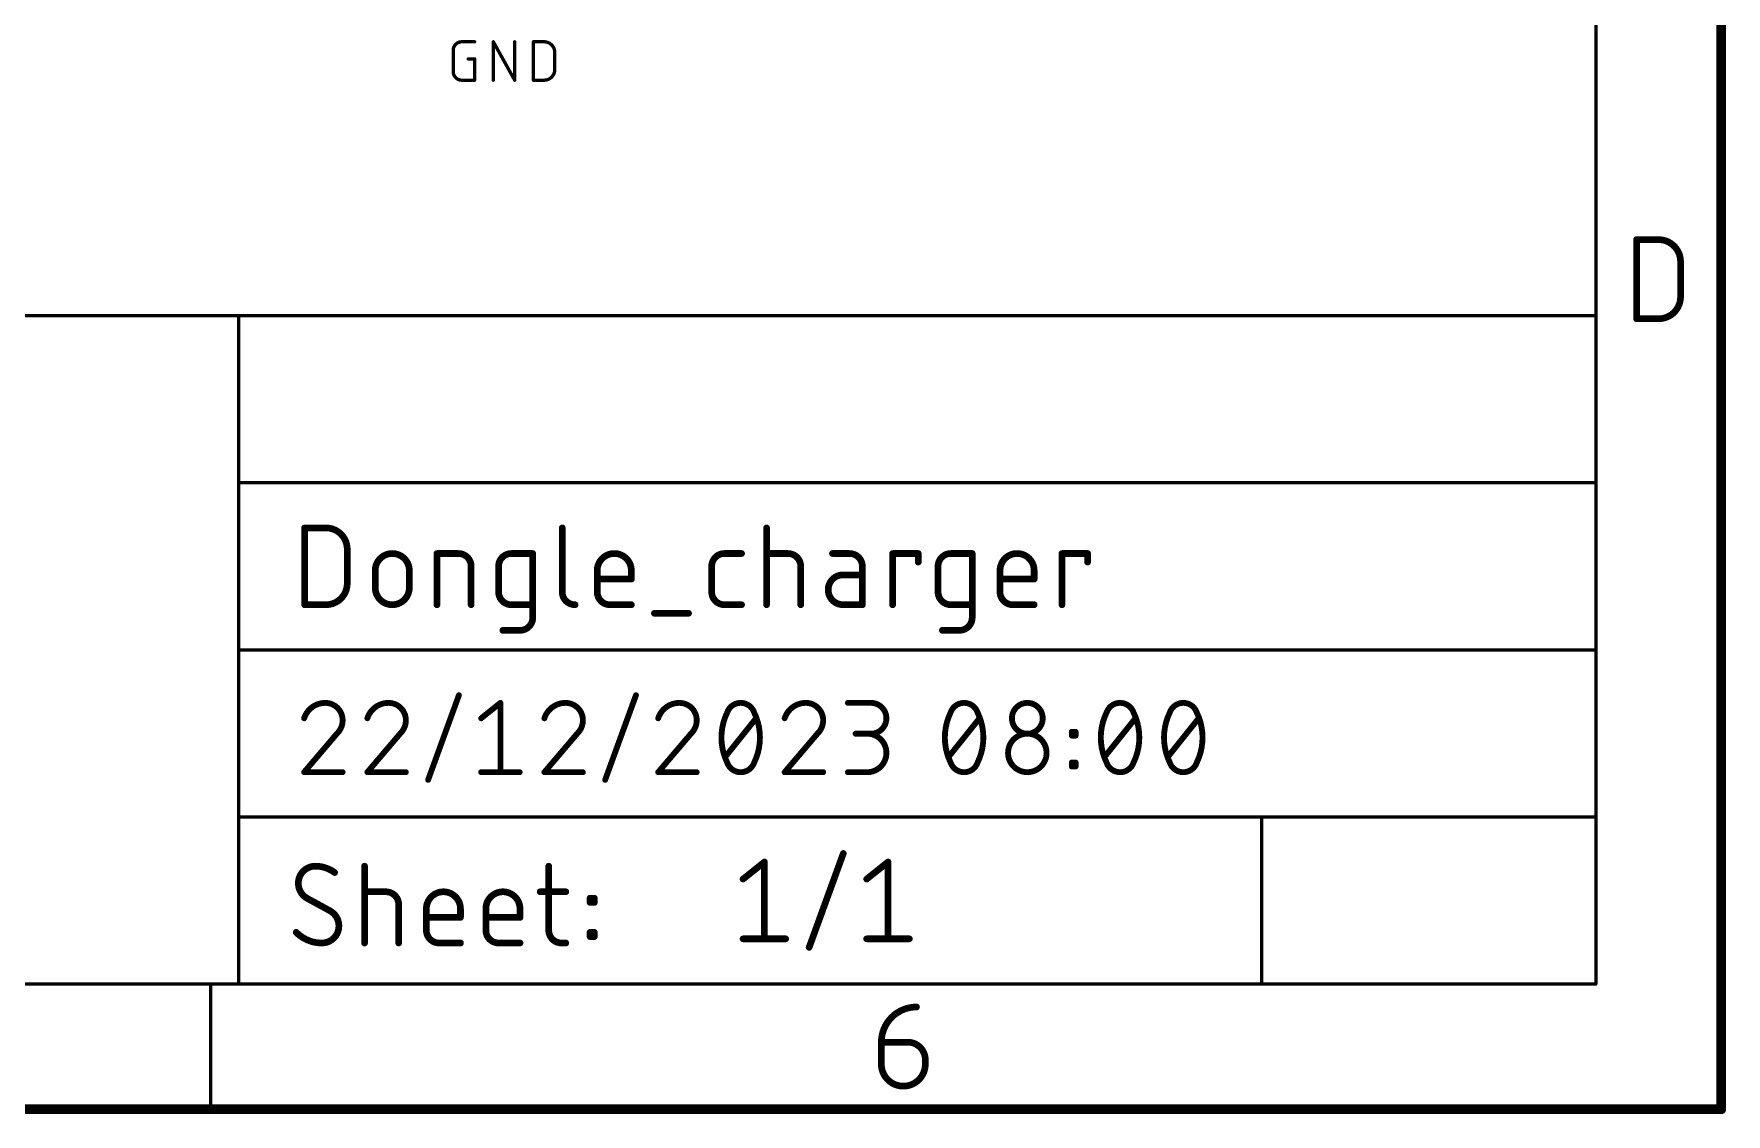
# Model space of a CAD drawing. Extents: x 0 to 261, y -15 to 164.
# Drawn here: x 209 to 260.5, y -15.4 to 17.5 of the extents above; entities that cross this region are included whole.
import ezdxf

# ---------------------------------------------------------------- set-up
doc = ezdxf.new("R2010")
doc.units = 0
doc.layers.add('94', color=12, linetype='CONTINUOUS')
doc.layers.add('96', color=253, linetype='CONTINUOUS')

msp = doc.modelspace()

# ---------------------------------------------------------------- linework, layer by layer
at = {"layer": '94'}
for points, const_width in [([(260.35, -15.24), (260.35, 163.83)], 0.3), ([(256.54, -11.43), (256.54, 160.02)], 0.1), ([(257.7764, 8.7979), (257.7764, 11.2047)], 0.2032), ([(257.7764, 11.2047), (258.445, 11.2047)], 0.2032), ([(259.1136, 10.5361), (259.1136, 9.4664)], 0.2032), ([(161.29, 8.89), (215.265, 8.89)], 0.1016), ([(215.265, 8.89), (256.54, 8.89)], 0.1016), ([(215.265, 3.81), (215.265, 8.89)], 0.1016), ([(256.54, 3.81), (256.54, 8.89)], 0.1016), ([(258.445, 8.7979), (257.7764, 8.7979)], 0.2032), ([(215.265, -1.27), (215.265, 3.81)], 0.1016), ([(215.265, 3.81), (256.54, 3.81)], 0.1016), ([(256.54, -1.27), (256.54, 3.81)], 0.1016), ([(217.2716, 0.1016), (217.2716, 2.4384)], 0.2032), ([(217.2716, 2.4384), (217.9207, 2.4384)], 0.2032), ([(225.1076, 2.4384), (225.1076, 0.4911)], 0.2032), ([(231.3206, 0.1016), (231.3206, 2.4384)], 0.2032), ([(218.5698, 1.7893), (218.5698, 0.7507)], 0.2032), ([(221.2988, 0.1016), (221.2988, 1.6595)], 0.2032), ([(221.2988, 1.6595), (221.9479, 1.6595)], 0.2032), ([(223.5622, 1.6595), (224.2114, 1.6595)], 0.2032), ([(224.2114, 1.6595), (224.2114, -0.2879)], 0.2032), ([(230.0412, 1.6595), (230.5605, 1.6595)], 0.2032), ([(231.3206, 1.6595), (231.9697, 1.6595)], 0.2032), ([(233.8437, 1.6595), (233.3244, 1.6595)], 0.2032), ([(235.1547, 0.1016), (235.1547, 1.6595)], 0.2032), ([(235.1547, 1.6595), (235.9337, 1.6595)], 0.2032), ([(235.9337, 1.6595), (235.9337, 1.3998)], 0.2032), ([(236.9246, 1.6595), (237.5737, 1.6595)], 0.2032), ([(237.5737, 1.6595), (237.5737, -0.2879)], 0.2032), ([(240.3048, 0.1016), (240.3048, 1.6595)], 0.2032), ([(240.3048, 1.6595), (241.0838, 1.6595)], 0.2032), ([(241.0838, 1.6595), (241.0838, 1.3998)], 0.2032), ([(219.4197, 0.6209), (219.4197, 1.1402)], 0.2032), ([(220.4583, 1.1402), (220.4583, 0.6209)], 0.2032), ([(222.3374, 1.27), (222.3374, 0.1016)], 0.2032), ([(223.1728, 0.4911), (223.1728, 1.27)], 0.2032), ([(226.1705, 0.4911), (226.1705, 1.1402)], 0.2032), ([(227.2091, 1.1402), (227.2091, 0.8805)], 0.2032), ([(229.6517, 0.4911), (229.6517, 1.27)], 0.2032), ([(232.3592, 1.27), (232.3592, 0.1016)], 0.2032), ([(234.2332, 1.0104), (233.649, 1.0104)], 0.2032), ([(234.2332, 0.1016), (234.2332, 1.27)], 0.2032), ([(236.5352, 0.4911), (236.5352, 1.27)], 0.2032), ([(238.4194, 0.4911), (238.4194, 1.1402)], 0.2032), ([(239.4579, 1.1402), (239.4579, 0.8805)], 0.2032), ([(227.2091, 0.8805), (226.1705, 0.8805)], 0.2032), ([(239.4579, 0.8805), (238.4194, 0.8805)], 0.2032), ([(217.9207, 0.1016), (217.2716, 0.1016)], 0.2032), ([(224.2114, 0.1016), (223.5622, 0.1016)], 0.2032), ([(227.2091, 0.1016), (226.56, 0.1016)], 0.2032), ([(230.5605, 0.1016), (230.0412, 0.1016)], 0.2032), ([(233.649, 0.1016), (234.2332, 0.1016)], 0.2032), ([(237.5737, 0.1016), (236.9246, 0.1016)], 0.2032), ([(239.4579, 0.1016), (238.8088, 0.1016)], 0.2032), ([(227.9104, -0.158), (228.949, -0.158)], 0.2032), ([(223.8219, -0.6773), (223.3026, -0.6773)], 0.2032), ([(237.1843, -0.6773), (236.665, -0.6773)], 0.2032), ([(215.265, -6.35), (215.265, -1.27)], 0.1016), ([(215.265, -1.27), (256.54, -1.27)], 0.1016), ([(256.54, -6.35), (256.54, -1.27)], 0.1016), ([(221.029, -5.2253), (221.966, -2.6487)], 0.1778), ([(226.4124, -5.2253), (227.3494, -2.6487)], 0.1778), ([(222.6423, -3.3514), (223.2279, -2.8829)], 0.1778), ([(223.2279, -2.8829), (223.2279, -4.9911)], 0.1778), ([(233.7936, -2.8829), (234.4963, -2.8829)], 0.1778), ([(230.0654, -4.5226), (231.0024, -3.3514)], 0.1778), ([(236.8587, -4.5226), (237.7957, -3.3514)], 0.1778), ([(241.6012, -4.5226), (242.5382, -3.3514)], 0.1778), ([(243.5238, -4.5226), (244.4608, -3.3514)], 0.1778), ([(218.2544, -3.8199), (217.2589, -4.9911)], 0.1778), ([(220.1771, -3.8199), (219.1815, -4.9911)], 0.1778), ([(225.5604, -3.8199), (224.5649, -4.9911)], 0.1778), ([(229.0212, -3.8199), (228.0257, -4.9911)], 0.1778), ([(232.8665, -3.8199), (231.8709, -4.9911)], 0.1778), ([(234.4963, -3.8199), (234.0278, -3.8199)], 0.1778), ([(240.6012, -3.8784), (240.6012, -3.7613)], 0.1778), ([(240.6012, -3.7613), (240.7183, -3.7613)], 0.1778), ([(240.7183, -3.8784), (240.6012, -3.8784)], 0.1778), ([(240.7183, -3.7613), (240.7183, -3.8784)], 0.1778), ([(240.6012, -4.8154), (240.6012, -4.6983)], 0.1778), ([(240.6012, -4.6983), (240.7183, -4.6983)], 0.1778), ([(240.7183, -4.6983), (240.7183, -4.8154)], 0.1778), ([(217.2589, -4.9911), (218.4301, -4.9911)], 0.1778), ([(219.1815, -4.9911), (220.3528, -4.9911)], 0.1778), ([(222.6423, -4.9911), (223.8135, -4.9911)], 0.1778), ([(224.5649, -4.9911), (225.7361, -4.9911)], 0.1778), ([(228.0257, -4.9911), (229.1969, -4.9911)], 0.1778), ([(231.8709, -4.9911), (233.0421, -4.9911)], 0.1778), ([(233.7936, -4.9911), (234.3792, -4.9911)], 0.1778), ([(240.7183, -4.8154), (240.6012, -4.8154)], 0.1778), ([(246.38, -6.35), (215.265, -6.35)], 0.1016), ([(215.265, -6.35), (215.265, -11.43)], 0.1016), ([(246.38, -11.43), (246.38, -6.35)], 0.1016), ([(246.38, -6.35), (256.54, -6.35)], 0.1016), ([(256.54, -11.43), (256.54, -6.35)], 0.1016), ([(230.6066, -8.2409), (231.2557, -7.7216)], 0.2032), ([(231.2557, -7.7216), (231.2557, -10.0584)], 0.2032), ([(232.6155, -10.318), (233.6541, -7.462)], 0.2032), ([(234.3648, -8.2409), (235.0139, -7.7216)], 0.2032), ([(235.0139, -7.7216), (235.0139, -10.0584)], 0.2032), ([(219.0961, -10.1854), (219.0961, -7.8486)], 0.2032), ([(224.6969, -7.8486), (224.6969, -9.7959)], 0.2032), ([(218.0562, -9.2117), (217.3422, -8.8223)], 0.2032), ([(219.0961, -8.6275), (219.7452, -8.6275)], 0.2032), ([(224.4372, -8.6275), (225.2162, -8.6275)], 0.2032), ([(225.9533, -8.9521), (225.9533, -8.8223)], 0.2032), ([(225.9533, -8.8223), (226.0831, -8.8223)], 0.2032), ([(226.0831, -8.8223), (226.0831, -8.9521)], 0.2032), ([(220.1347, -9.017), (220.1347, -10.1854)], 0.2032), ([(220.9752, -9.7959), (220.9752, -9.1468)], 0.2032), ([(222.0138, -9.1468), (222.0138, -9.4065)], 0.2032), ([(222.7847, -9.7959), (222.7847, -9.1468)], 0.2032), ([(223.8233, -9.1468), (223.8233, -9.4065)], 0.2032), ([(226.0831, -8.9521), (225.9533, -8.9521)], 0.2032), ([(222.0138, -9.4065), (220.9752, -9.4065)], 0.2032), ([(223.8233, -9.4065), (222.7847, -9.4065)], 0.2032), ([(225.9533, -9.9907), (225.9533, -9.8608)], 0.2032), ([(225.9533, -9.8608), (226.0831, -9.8608)], 0.2032), ([(226.0831, -9.8608), (226.0831, -9.9907)], 0.2032), ([(222.0138, -10.1854), (221.3647, -10.1854)], 0.2032), ([(223.8233, -10.1854), (223.1742, -10.1854)], 0.2032), ([(225.0863, -10.1854), (225.2162, -10.1854)], 0.2032), ([(226.0831, -9.9907), (225.9533, -9.9907)], 0.2032), ([(230.6066, -10.0584), (231.9048, -10.0584)], 0.2032), ([(234.3648, -10.0584), (235.663, -10.0584)], 0.2032), ([(3.81, -11.43), (256.54, -11.43)], 0.1), ([(214.4183, -15.24), (214.4183, -11.43)], 0.1), ([(234.8106, -13.2013), (235.6129, -13.2013)], 0.2032), ([(234.8106, -13.8698), (234.8106, -13.2013)], 0.2032), ([(236.1477, -13.7361), (236.1477, -13.8698)], 0.2032), ([(0, -15.24), (260.35, -15.24)], 0.3)]:
    msp.add_lwpolyline(points, dxfattribs=dict(at, const_width=const_width))
for points, const_width in [([(257.8272, 11.2047, 1), (257.7256, 11.2047)], 0.1016), ([(257.7764, 11.2555, 1), (257.7764, 11.1539)], 0.1016), ([(259.1136, 10.5361, 0.4142), (258.445, 11.2047)], 0.2032), ([(258.445, 11.2555, 1), (258.445, 11.1539)], 0.1016), ([(258.445, 11.1539, 1), (258.445, 11.2555)], 0.1016), ([(259.1644, 10.5361, 1), (259.0628, 10.5361)], 0.1016), ([(259.0628, 10.5361, 1), (259.1644, 10.5361)], 0.1016), ([(258.445, 8.7979, 0.4142), (259.1136, 9.4664)], 0.2032), ([(259.1644, 9.4664, 1), (259.0628, 9.4664)], 0.1016), ([(259.0628, 9.4664, 1), (259.1644, 9.4664)], 0.1016), ([(215.265, 8.9154, 1), (215.265, 8.8646)], 0.0508), ([(215.2904, 8.89, 1), (215.2396, 8.89)], 0.0508), ([(215.265, 8.8646, 1), (215.265, 8.9154)], 0.0508), ([(256.5654, 8.89, 1), (256.5146, 8.89)], 0.0508), ([(256.54, 8.8646, 1), (256.54, 8.9154)], 0.0508), ([(257.7764, 8.8487, 1), (257.7764, 8.747)], 0.1016), ([(257.7256, 8.7979, 1), (257.8272, 8.7979)], 0.1016), ([(258.445, 8.8486, 1), (258.445, 8.7471)], 0.1016), ([(258.445, 8.747, 1), (258.445, 8.8487)], 0.1016), ([(215.2904, 3.81, 1), (215.2396, 3.81)], 0.0508), ([(215.265, 3.8354, 1), (215.265, 3.7846)], 0.0508), ([(215.2396, 3.81, 1), (215.2904, 3.81)], 0.0508), ([(256.5654, 3.81, 1), (256.5146, 3.81)], 0.0508), ([(256.5146, 3.81, 1), (256.5654, 3.81)], 0.0508), ([(256.54, 3.7846, 1), (256.54, 3.8354)], 0.0508), ([(217.3224, 2.4384, 1), (217.2208, 2.4384)], 0.1016), ([(217.2716, 2.4892, 1), (217.2716, 2.3876)], 0.1016), ([(218.5698, 1.7893, 0.4142), (217.9207, 2.4384)], 0.2032), ([(217.9207, 2.4892, 1), (217.9207, 2.3876)], 0.1016), ([(217.9207, 2.3876, 1), (217.9207, 2.4892)], 0.1016), ([(225.1584, 2.4384, 1), (225.0568, 2.4384)], 0.1016), ([(231.3714, 2.4384, 1), (231.2698, 2.4384)], 0.1016), ([(218.6206, 1.7893, 1), (218.519, 1.7893)], 0.1016), ([(218.519, 1.7893, 1), (218.6206, 1.7893)], 0.1016), ([(220.4583, 1.1402, 1), (219.4197, 1.1402)], 0.2032), ([(221.3496, 1.6595, 1), (221.248, 1.6595)], 0.1016), ([(221.2988, 1.7103, 1), (221.2988, 1.6087)], 0.1016), ([(222.3374, 1.27, 0.4142), (221.9479, 1.6595)], 0.2032), ([(221.9479, 1.7103, 1), (221.9479, 1.6087)], 0.1016), ([(221.9479, 1.6087, 1), (221.9479, 1.7103)], 0.1016), ([(223.5622, 1.6595, 0.4142), (223.1728, 1.27)], 0.2032), ([(223.5622, 1.7103, 1), (223.5622, 1.6087)], 0.1016), ([(223.5622, 1.6087, 1), (223.5622, 1.7103)], 0.1016), ([(224.2622, 1.6595, 1), (224.1606, 1.6595)], 0.1016), ([(224.2114, 1.6087, 1), (224.2114, 1.7103)], 0.1016), ([(227.2091, 1.1402, 1), (226.1705, 1.1402)], 0.2032), ([(230.0412, 1.6595, 0.4142), (229.6517, 1.27)], 0.2032), ([(230.0412, 1.7103, 1), (230.0412, 1.6087)], 0.1016), ([(230.0412, 1.6087, 1), (230.0412, 1.7103)], 0.1016), ([(230.5605, 1.6087, 1), (230.5605, 1.7103)], 0.1016), ([(231.3206, 1.7103, 1), (231.3206, 1.6087)], 0.1016), ([(232.3592, 1.27, 0.4142), (231.9697, 1.6595)], 0.2032), ([(231.9697, 1.7103, 1), (231.9697, 1.6087)], 0.1016), ([(231.9697, 1.6087, 1), (231.9697, 1.7103)], 0.1016), ([(233.3244, 1.7103, 1), (233.3244, 1.6087)], 0.1016), ([(234.2332, 1.27, 0.4142), (233.8437, 1.6595)], 0.2032), ([(233.8437, 1.7103, 1), (233.8437, 1.6087)], 0.1016), ([(233.8437, 1.6087, 1), (233.8437, 1.7103)], 0.1016), ([(235.2055, 1.6595, 1), (235.1039, 1.6595)], 0.1016), ([(235.1547, 1.7103, 1), (235.1547, 1.6087)], 0.1016), ([(235.9845, 1.6595, 1), (235.8829, 1.6595)], 0.1016), ([(235.9337, 1.6087, 1), (235.9337, 1.7103)], 0.1016), ([(236.9246, 1.6595, 0.4142), (236.5352, 1.27)], 0.2032), ([(236.9246, 1.7103, 1), (236.9246, 1.6087)], 0.1016), ([(236.9246, 1.6087, 1), (236.9246, 1.7103)], 0.1016), ([(237.6245, 1.6595, 1), (237.5229, 1.6595)], 0.1016), ([(237.5737, 1.6087, 1), (237.5737, 1.7103)], 0.1016), ([(239.4579, 1.1402, 1), (238.4194, 1.1402)], 0.2032), ([(240.3556, 1.6595, 1), (240.254, 1.6595)], 0.1016), ([(240.3048, 1.7103, 1), (240.3048, 1.6087)], 0.1016), ([(241.1346, 1.6595, 1), (241.033, 1.6595)], 0.1016), ([(241.0838, 1.6087, 1), (241.0838, 1.7103)], 0.1016), ([(219.4705, 1.1402, 1), (219.3689, 1.1402)], 0.1016), ([(219.3689, 1.1402, 1), (219.4705, 1.1402)], 0.1016), ([(220.5091, 1.1402, 1), (220.4075, 1.1402)], 0.1016), ([(220.4075, 1.1402, 1), (220.5091, 1.1402)], 0.1016), ([(222.3882, 1.27, 1), (222.2866, 1.27)], 0.1016), ([(222.2866, 1.27, 1), (222.3882, 1.27)], 0.1016), ([(223.2236, 1.27, 1), (223.122, 1.27)], 0.1016), ([(223.122, 1.27, 1), (223.2236, 1.27)], 0.1016), ([(226.2213, 1.1402, 1), (226.1197, 1.1402)], 0.1016), ([(226.1197, 1.1402, 1), (226.2213, 1.1402)], 0.1016), ([(227.2599, 1.1402, 1), (227.1583, 1.1402)], 0.1016), ([(227.1583, 1.1402, 1), (227.2599, 1.1402)], 0.1016), ([(229.7025, 1.27, 1), (229.6009, 1.27)], 0.1016), ([(229.6009, 1.27, 1), (229.7025, 1.27)], 0.1016), ([(232.41, 1.27, 1), (232.3084, 1.27)], 0.1016), ([(232.3084, 1.27, 1), (232.41, 1.27)], 0.1016), ([(233.649, 1.0104, 1), (233.649, 0.1016)], 0.2032), ([(233.649, 1.0612, 1), (233.649, 0.9596)], 0.1016), ([(233.649, 0.9596, 1), (233.649, 1.0612)], 0.1016), ([(234.284, 1.27, 1), (234.1824, 1.27)], 0.1016), ([(234.1824, 1.27, 1), (234.284, 1.27)], 0.1016), ([(234.2332, 0.9596, 1), (234.2332, 1.0612)], 0.1016), ([(235.8829, 1.3998, 1), (235.9845, 1.3998)], 0.1016), ([(236.586, 1.27, 1), (236.4844, 1.27)], 0.1016), ([(236.4844, 1.27, 1), (236.586, 1.27)], 0.1016), ([(238.4702, 1.1402, 1), (238.3686, 1.1402)], 0.1016), ([(238.3686, 1.1402, 1), (238.4702, 1.1402)], 0.1016), ([(239.5087, 1.1402, 1), (239.4071, 1.1402)], 0.1016), ([(239.4071, 1.1402, 1), (239.5087, 1.1402)], 0.1016), ([(241.033, 1.3998, 1), (241.1346, 1.3998)], 0.1016), ([(217.9207, 0.1016, 0.4142), (218.5698, 0.7507)], 0.2032), ([(218.6206, 0.7507, 1), (218.519, 0.7507)], 0.1016), ([(218.519, 0.7507, 1), (218.6206, 0.7507)], 0.1016), ([(219.4197, 0.6209, 1), (220.4583, 0.6209)], 0.2032), ([(219.4705, 0.6209, 1), (219.3689, 0.6209)], 0.1016), ([(219.3689, 0.6209, 1), (219.4705, 0.6209)], 0.1016), ([(220.5091, 0.6209, 1), (220.4075, 0.6209)], 0.1016), ([(220.4075, 0.6209, 1), (220.5091, 0.6209)], 0.1016), ([(223.1728, 0.4911, 0.4142), (223.5622, 0.1016)], 0.2032), ([(223.2236, 0.4911, 1), (223.122, 0.4911)], 0.1016), ([(223.122, 0.4911, 1), (223.2236, 0.4911)], 0.1016), ([(225.1076, 0.4911, 0.4142), (225.497, 0.1016)], 0.2032), ([(225.1584, 0.4911, 1), (225.0568, 0.4911)], 0.1016), ([(225.0568, 0.4911, 1), (225.1584, 0.4911)], 0.1016), ([(226.1705, 0.9313, 1), (226.1705, 0.8297)], 0.1016), ([(226.1705, 0.4911, 0.4142), (226.56, 0.1016)], 0.2032), ([(226.2213, 0.4911, 1), (226.1197, 0.4911)], 0.1016), ([(226.1197, 0.4911, 1), (226.2213, 0.4911)], 0.1016), ([(227.1583, 0.8805, 1), (227.2599, 0.8805)], 0.1016), ([(227.2091, 0.8297, 1), (227.2091, 0.9313)], 0.1016), ([(229.6517, 0.4911, 0.4142), (230.0412, 0.1016)], 0.2032), ([(229.7025, 0.4911, 1), (229.6009, 0.4911)], 0.1016), ([(229.6009, 0.4911, 1), (229.7025, 0.4911)], 0.1016), ([(236.5352, 0.4911, 0.4142), (236.9246, 0.1016)], 0.2032), ([(236.586, 0.4911, 1), (236.4844, 0.4911)], 0.1016), ([(236.4844, 0.4911, 1), (236.586, 0.4911)], 0.1016), ([(238.4194, 0.9313, 1), (238.4194, 0.8297)], 0.1016), ([(238.4194, 0.4911, 0.4142), (238.8088, 0.1016)], 0.2032), ([(238.4702, 0.4911, 1), (238.3686, 0.4911)], 0.1016), ([(238.3686, 0.4911, 1), (238.4702, 0.4911)], 0.1016), ([(239.4071, 0.8805, 1), (239.5087, 0.8805)], 0.1016), ([(239.4579, 0.8297, 1), (239.4579, 0.9313)], 0.1016), ([(217.2716, 0.1524, 1), (217.2716, 0.0508)], 0.1016), ([(217.2208, 0.1016, 1), (217.3224, 0.1016)], 0.1016), ([(217.9207, 0.1524, 1), (217.9207, 0.0508)], 0.1016), ([(217.9207, 0.0508, 1), (217.9207, 0.1524)], 0.1016), ([(221.248, 0.1016, 1), (221.3496, 0.1016)], 0.1016), ([(222.2866, 0.1016, 1), (222.3882, 0.1016)], 0.1016), ([(223.5622, 0.1524, 1), (223.5622, 0.0508)], 0.1016), ([(223.5622, 0.0508, 1), (223.5622, 0.1524)], 0.1016), ([(224.2114, 0.0508, 1), (224.2114, 0.1524)], 0.1016), ([(225.497, 0.0508, 1), (225.497, 0.1524)], 0.1016), ([(226.56, 0.1524, 1), (226.56, 0.0508)], 0.1016), ([(226.56, 0.0508, 1), (226.56, 0.1524)], 0.1016), ([(227.2091, 0.0508, 1), (227.2091, 0.1524)], 0.1016), ([(230.0412, 0.1524, 1), (230.0412, 0.0508)], 0.1016), ([(230.0412, 0.0508, 1), (230.0412, 0.1524)], 0.1016), ([(230.5605, 0.0508, 1), (230.5605, 0.1524)], 0.1016), ([(231.2698, 0.1016, 1), (231.3714, 0.1016)], 0.1016), ([(232.3084, 0.1016, 1), (232.41, 0.1016)], 0.1016), ([(233.649, 0.1524, 1), (233.649, 0.0508)], 0.1016), ([(233.649, 0.0508, 1), (233.649, 0.1524)], 0.1016), ([(234.1824, 0.1016, 1), (234.284, 0.1016)], 0.1016), ([(234.2332, 0.0508, 1), (234.2332, 0.1524)], 0.1016), ([(235.1039, 0.1016, 1), (235.2055, 0.1016)], 0.1016), ([(236.9246, 0.1524, 1), (236.9246, 0.0508)], 0.1016), ([(236.9246, 0.0508, 1), (236.9246, 0.1524)], 0.1016), ([(237.5737, 0.0508, 1), (237.5737, 0.1524)], 0.1016), ([(238.8088, 0.1524, 1), (238.8088, 0.0508)], 0.1016), ([(238.8088, 0.0508, 1), (238.8088, 0.1524)], 0.1016), ([(239.4579, 0.0508, 1), (239.4579, 0.1524)], 0.1016), ([(240.254, 0.1016, 1), (240.3556, 0.1016)], 0.1016), ([(223.8219, -0.6773, 0.4142), (224.2114, -0.2879)], 0.2032), ([(224.2622, -0.2879, 1), (224.1606, -0.2879)], 0.1016), ([(224.1606, -0.2879, 1), (224.2622, -0.2879)], 0.1016), ([(227.9104, -0.1072, 1), (227.9104, -0.2088)], 0.1016), ([(228.949, -0.2088, 1), (228.949, -0.1072)], 0.1016), ([(237.1843, -0.6773, 0.4142), (237.5737, -0.2879)], 0.2032), ([(237.6245, -0.2879, 1), (237.5229, -0.2879)], 0.1016), ([(237.5229, -0.2879, 1), (237.6245, -0.2879)], 0.1016), ([(223.3026, -0.6265, 1), (223.3026, -0.7281)], 0.1016), ([(223.8219, -0.6265, 1), (223.8219, -0.7281)], 0.1016), ([(223.8219, -0.7281, 1), (223.8219, -0.6265)], 0.1016), ([(236.665, -0.6265, 1), (236.665, -0.7281)], 0.1016), ([(237.1843, -0.6265, 1), (237.1843, -0.7281)], 0.1016), ([(237.1843, -0.7281, 1), (237.1843, -0.6265)], 0.1016), ([(215.2904, -1.27, 1), (215.2396, -1.27)], 0.0508), ([(215.265, -1.2446, 1), (215.265, -1.2954)], 0.0508), ([(215.2396, -1.27, 1), (215.2904, -1.27)], 0.0508), ([(256.5654, -1.27, 1), (256.5146, -1.27)], 0.0508), ([(256.5146, -1.27, 1), (256.5654, -1.27)], 0.0508), ([(256.54, -1.2954, 1), (256.54, -1.2446)], 0.0508), ([(222.0078, -2.6638, 1), (221.9242, -2.6335)], 0.0889), ([(227.3912, -2.6638, 1), (227.3076, -2.6335)], 0.0889), ([(217.9031, -2.8829, 0.3252), (217.2589, -3.3514)], 0.1778), ([(218.4301, -3.41, 0.4142), (217.9031, -2.8829)], 0.1778), ([(217.9031, -2.8385, 1), (217.9031, -2.9274)], 0.0889), ([(217.9031, -2.9273, 1), (217.9031, -2.8385)], 0.0889), ([(219.8257, -2.8829, 0.3252), (219.1815, -3.3514)], 0.1778), ([(220.3528, -3.41, 0.4142), (219.8257, -2.8829)], 0.1778), ([(219.8257, -2.8385, 1), (219.8257, -2.9274)], 0.0889), ([(219.8257, -2.9273, 1), (219.8257, -2.8385)], 0.0889), ([(223.2723, -2.8829, 1), (223.1834, -2.8829)], 0.0889), ([(223.2557, -2.9176, 1), (223.2001, -2.8482)], 0.0889), ([(225.2091, -2.8829, 0.3252), (224.5649, -3.3514)], 0.1778), ([(225.7361, -3.41, 0.4142), (225.2091, -2.8829)], 0.1778), ([(225.2091, -2.8385, 1), (225.2091, -2.9274)], 0.0889), ([(225.2091, -2.9273, 1), (225.2091, -2.8385)], 0.0889), ([(228.6698, -2.8829, 0.3252), (228.0257, -3.3514)], 0.1778), ([(229.1969, -3.41, 0.4142), (228.6698, -2.8829)], 0.1778), ([(228.6698, -2.8385, 1), (228.6698, -2.9274)], 0.0889), ([(228.6698, -2.9273, 1), (228.6698, -2.8385)], 0.0889), ([(230.124, -3.1757, 0.1139), (229.9483, -3.937)], 0.1778), ([(230.5339, -2.8829, 0.3205), (230.124, -3.1757)], 0.1778), ([(230.1639, -3.1952, 1), (230.084, -3.1562)], 0.0889), ([(230.9438, -3.1757, 0.3205), (230.5339, -2.8829)], 0.1778), ([(230.5339, -2.8385, 1), (230.5339, -2.9273)], 0.0889), ([(230.5339, -2.9273, 1), (230.5339, -2.8385)], 0.0889), ([(231.1195, -3.937, 0.1139), (230.9438, -3.1757)], 0.1778), ([(230.9838, -3.1562, 1), (230.9039, -3.1952)], 0.0889), ([(232.5151, -2.8829, 0.3252), (231.8709, -3.3514)], 0.1778), ([(233.0421, -3.41, 0.4142), (232.5151, -2.8829)], 0.1778), ([(232.5151, -2.8385, 1), (232.5151, -2.9274)], 0.0889), ([(232.5151, -2.9273, 1), (232.5151, -2.8385)], 0.0889), ([(233.7936, -2.8385, 1), (233.7936, -2.9274)], 0.0889), ([(234.4963, -3.8199, 1), (234.4963, -2.8829)], 0.1778), ([(234.4963, -2.8385, 1), (234.4963, -2.9274)], 0.0889), ([(234.4963, -2.9274, 1), (234.4963, -2.8385)], 0.0889), ([(236.9173, -3.1757, 0.1139), (236.7416, -3.937)], 0.1778), ([(237.3272, -2.8829, 0.3205), (236.9173, -3.1757)], 0.1778), ([(236.9572, -3.1952, 1), (236.8773, -3.1562)], 0.0889), ([(237.7371, -3.1757, 0.3205), (237.3272, -2.8829)], 0.1778), ([(237.3272, -2.8385, 1), (237.3272, -2.9273)], 0.0889), ([(237.3272, -2.9273, 1), (237.3272, -2.8385)], 0.0889), ([(237.9128, -3.937, 0.1139), (237.7371, -3.1757)], 0.1778), ([(237.7771, -3.1562, 1), (237.6972, -3.1952)], 0.0889), ([(239.7183, -3.3514, 1), (238.7814, -3.3514)], 0.1778), ([(241.6598, -3.1757, 0.1139), (241.4841, -3.937)], 0.1778), ([(242.0697, -2.8829, 0.3205), (241.6598, -3.1757)], 0.1778), ([(241.6997, -3.1952, 1), (241.6198, -3.1562)], 0.0889), ([(242.4796, -3.1757, 0.3205), (242.0697, -2.8829)], 0.1778), ([(242.0697, -2.8385, 1), (242.0697, -2.9273)], 0.0889), ([(242.0697, -2.9273, 1), (242.0697, -2.8385)], 0.0889), ([(242.6553, -3.937, 0.1139), (242.4796, -3.1757)], 0.1778), ([(242.5196, -3.1562, 1), (242.4397, -3.1952)], 0.0889), ([(243.5824, -3.1757, 0.1139), (243.4067, -3.937)], 0.1778), ([(243.9923, -2.8829, 0.3205), (243.5824, -3.1757)], 0.1778), ([(243.6224, -3.1952, 1), (243.5425, -3.1562)], 0.0889), ([(244.4023, -3.1757, 0.3205), (243.9923, -2.8829)], 0.1778), ([(243.9923, -2.8385, 1), (243.9923, -2.9273)], 0.0889), ([(243.9923, -2.9273, 1), (243.9923, -2.8385)], 0.0889), ([(244.4422, -3.1562, 1), (244.3623, -3.1952)], 0.0889), ([(244.5779, -3.937, 0.1139), (244.4023, -3.1757)], 0.1778), ([(217.2166, -3.3377, 1), (217.3012, -3.3651)], 0.0889), ([(218.2544, -3.8199, 0.2053), (218.4301, -3.41)], 0.1778), ([(218.4746, -3.4099, 1), (218.3857, -3.41)], 0.0889), ([(218.3857, -3.41, 1), (218.4746, -3.41)], 0.0889), ([(219.1392, -3.3377, 1), (219.2238, -3.3651)], 0.0889), ([(220.1771, -3.8199, 0.2053), (220.3528, -3.41)], 0.1778), ([(220.3972, -3.4099, 1), (220.3083, -3.41)], 0.0889), ([(220.3083, -3.41, 1), (220.3972, -3.41)], 0.0889), ([(222.6145, -3.3167, 1), (222.67, -3.3861)], 0.0889), ([(224.5226, -3.3377, 1), (224.6072, -3.3651)], 0.0889), ([(225.5604, -3.8199, 0.2053), (225.7361, -3.41)], 0.1778), ([(225.7806, -3.4099, 1), (225.6917, -3.41)], 0.0889), ([(225.6917, -3.41, 1), (225.7806, -3.41)], 0.0889), ([(227.9834, -3.3377, 1), (228.0679, -3.3651)], 0.0889), ([(229.0212, -3.8199, 0.2053), (229.1969, -3.41)], 0.1778), ([(229.2413, -3.4099, 1), (229.1524, -3.41)], 0.0889), ([(229.1524, -3.41, 1), (229.2413, -3.41)], 0.0889), ([(230.0819, -3.1613, 1), (230.166, -3.1901)], 0.0889), ([(230.9018, -3.1901, 1), (230.9859, -3.1613)], 0.0889), ([(231.0371, -3.3792, 1), (230.9677, -3.3236)], 0.0889), ([(231.8286, -3.3377, 1), (231.9132, -3.3651)], 0.0889), ([(232.8665, -3.8199, 0.2053), (233.0421, -3.41)], 0.1778), ([(233.0866, -3.4099, 1), (232.9977, -3.41)], 0.0889), ([(232.9977, -3.41, 1), (233.0866, -3.41)], 0.0889), ([(236.8752, -3.1613, 1), (236.9593, -3.1901)], 0.0889), ([(237.6951, -3.1901, 1), (237.7792, -3.1613)], 0.0889), ([(237.8304, -3.3792, 1), (237.761, -3.3236)], 0.0889), ([(238.7813, -3.3514, 1), (239.7183, -3.3514)], 0.1778), ([(238.8258, -3.3514, 1), (238.7369, -3.3514)], 0.0889), ([(238.7369, -3.3514, 1), (238.8258, -3.3514)], 0.0889), ([(239.7628, -3.3514, 1), (239.6739, -3.3514)], 0.0889), ([(239.6739, -3.3514, 1), (239.7628, -3.3514)], 0.0889), ([(241.6177, -3.1613, 1), (241.7018, -3.1901)], 0.0889), ([(242.4376, -3.1901, 1), (242.5217, -3.1613)], 0.0889), ([(242.5729, -3.3792, 1), (242.5035, -3.3236)], 0.0889), ([(243.5404, -3.1613, 1), (243.6245, -3.1901)], 0.0889), ([(244.3602, -3.1901, 1), (244.4443, -3.1613)], 0.0889), ([(244.4955, -3.3792, 1), (244.4261, -3.3236)], 0.0889), ([(218.2238, -3.7877, 1), (218.2851, -3.8521)], 0.0889), ([(218.2883, -3.8487, 1), (218.2206, -3.7911)], 0.0889), ([(220.1464, -3.7877, 1), (220.2077, -3.8521)], 0.0889), ([(220.2109, -3.8487, 1), (220.1432, -3.7911)], 0.0889), ([(225.5298, -3.7877, 1), (225.5911, -3.8521)], 0.0889), ([(225.5943, -3.8487, 1), (225.5266, -3.7911)], 0.0889), ([(228.9905, -3.7877, 1), (229.0518, -3.8521)], 0.0889), ([(229.0551, -3.8487, 1), (228.9873, -3.7911)], 0.0889), ([(229.9927, -3.937, 1), (229.9038, -3.937)], 0.0889), ([(229.9038, -3.937, 1), (229.9927, -3.937)], 0.0889), ([(229.9483, -3.937, 0.1139), (230.124, -4.6983)], 0.1778), ([(230.9438, -4.6983, 0.1139), (231.1195, -3.937)], 0.1778), ([(231.164, -3.937, 1), (231.0751, -3.937)], 0.0889), ([(231.0751, -3.937, 1), (231.164, -3.937)], 0.0889), ([(232.8358, -3.7877, 1), (232.8971, -3.8521)], 0.0889), ([(232.9003, -3.8487, 1), (232.8326, -3.7911)], 0.0889), ([(234.0278, -3.7754, 1), (234.0278, -3.8643)], 0.0889), ([(234.3792, -3.7754, 1), (234.3792, -3.8643)], 0.0889), ([(234.3792, -4.9911, 1), (234.3792, -3.8199)], 0.1778), ([(234.4963, -3.7754, 1), (234.4963, -3.8643)], 0.0889), ([(234.4963, -3.8643, 1), (234.4963, -3.7754)], 0.0889), ([(236.7416, -3.937, 0.1139), (236.9173, -4.6983)], 0.1778), ([(236.786, -3.937, 1), (236.6971, -3.937)], 0.0889), ([(236.6971, -3.937, 1), (236.786, -3.937)], 0.0889), ([(237.7371, -4.6983, 0.1139), (237.9128, -3.937)], 0.1778), ([(237.9573, -3.937, 1), (237.8684, -3.937)], 0.0889), ([(237.8684, -3.937, 1), (237.9573, -3.937)], 0.0889), ([(239.8354, -4.4055, 1), (238.6642, -4.4055)], 0.1778), ([(240.6457, -3.7613, 1), (240.5568, -3.7613)], 0.0889), ([(240.6012, -3.7169, 1), (240.6012, -3.8058)], 0.0889), ([(240.6012, -3.834, 1), (240.6012, -3.9229)], 0.0889), ([(240.5568, -3.8784, 1), (240.6457, -3.8784)], 0.0889), ([(240.7628, -3.7613, 1), (240.6739, -3.7613)], 0.0889), ([(240.6739, -3.8784, 1), (240.7628, -3.8784)], 0.0889), ([(240.7183, -3.8058, 1), (240.7183, -3.7169)], 0.0889), ([(240.7183, -3.9229, 1), (240.7183, -3.834)], 0.0889), ([(241.4841, -3.937, 0.1139), (241.6598, -4.6983)], 0.1778), ([(241.5285, -3.937, 1), (241.4396, -3.937)], 0.0889), ([(241.4396, -3.937, 1), (241.5285, -3.937)], 0.0889), ([(242.4796, -4.6983, 0.1139), (242.6553, -3.937)], 0.1778), ([(242.6998, -3.937, 1), (242.6109, -3.937)], 0.0889), ([(242.6109, -3.937, 1), (242.6998, -3.937)], 0.0889), ([(243.4067, -3.937, 0.1139), (243.5824, -4.6983)], 0.1778), ([(243.4512, -3.937, 1), (243.3623, -3.937)], 0.0889), ([(243.3623, -3.937, 1), (243.4512, -3.937)], 0.0889), ([(244.4023, -4.6983, 0.1139), (244.5779, -3.937)], 0.1778), ([(244.6224, -3.937, 1), (244.5335, -3.937)], 0.0889), ([(244.5335, -3.937, 1), (244.6224, -3.937)], 0.0889), ([(230.0307, -4.4948, 1), (230.1001, -4.5504)], 0.0889), ([(230.124, -4.6983, 0.3205), (230.5339, -4.9911)], 0.1778), ([(230.166, -4.6839, 1), (230.0819, -4.7127)], 0.0889), ([(230.5339, -4.9911, 0.3205), (230.9438, -4.6983)], 0.1778), ([(230.9859, -4.7127, 1), (230.9018, -4.6839)], 0.0889), ([(236.824, -4.4948, 1), (236.8934, -4.5504)], 0.0889), ([(236.9173, -4.6983, 0.3205), (237.3272, -4.9911)], 0.1778), ([(236.9593, -4.6839, 1), (236.8752, -4.7127)], 0.0889), ([(237.3272, -4.9911, 0.3205), (237.7371, -4.6983)], 0.1778), ([(237.7792, -4.7127, 1), (237.6951, -4.6839)], 0.0889), ([(238.6642, -4.4055, 1), (239.8355, -4.4055)], 0.1778), ([(238.7087, -4.4055, 1), (238.6198, -4.4055)], 0.0889), ([(238.6198, -4.4055, 1), (238.7087, -4.4055)], 0.0889), ([(239.8799, -4.4055, 1), (239.791, -4.4055)], 0.0889), ([(239.791, -4.4055, 1), (239.8799, -4.4055)], 0.0889), ([(240.6457, -4.6983, 1), (240.5568, -4.6983)], 0.0889), ([(240.6012, -4.6538, 1), (240.6012, -4.7427)], 0.0889), ([(240.7628, -4.6983, 1), (240.6739, -4.6983)], 0.0889), ([(240.7183, -4.7427, 1), (240.7183, -4.6538)], 0.0889), ([(241.5665, -4.4948, 1), (241.6359, -4.5504)], 0.0889), ([(241.6598, -4.6983, 0.3205), (242.0697, -4.9911)], 0.1778), ([(241.7018, -4.6839, 1), (241.6177, -4.7127)], 0.0889), ([(242.0697, -4.9911, 0.3205), (242.4796, -4.6983)], 0.1778), ([(242.5217, -4.7127, 1), (242.4376, -4.6839)], 0.0889), ([(243.4891, -4.4948, 1), (243.5586, -4.5504)], 0.0889), ([(243.5824, -4.6983, 0.3205), (243.9923, -4.9911)], 0.1778), ([(243.6245, -4.6839, 1), (243.5404, -4.7127)], 0.0889), ([(243.9923, -4.9911, 0.3205), (244.4023, -4.6983)], 0.1778), ([(244.4443, -4.7127, 1), (244.3602, -4.6839)], 0.0889), ([(217.2589, -4.9466, 1), (217.2589, -5.0356)], 0.0889), ([(217.225, -4.9623, 1), (217.2928, -5.0199)], 0.0889), ([(218.4301, -5.0356, 1), (218.4301, -4.9466)], 0.0889), ([(219.1815, -4.9466, 1), (219.1815, -5.0356)], 0.0889), ([(219.1477, -4.9623, 1), (219.2154, -5.0199)], 0.0889), ([(220.3528, -5.0356, 1), (220.3528, -4.9466)], 0.0889), ([(222.6423, -4.9466, 1), (222.6423, -5.0356)], 0.0889), ([(223.1834, -4.9911, 1), (223.2723, -4.9911)], 0.0889), ([(223.8135, -5.0356, 1), (223.8135, -4.9466)], 0.0889), ([(224.5649, -4.9466, 1), (224.5649, -5.0356)], 0.0889), ([(224.531, -4.9623, 1), (224.5988, -5.0199)], 0.0889), ([(225.7361, -5.0356, 1), (225.7361, -4.9466)], 0.0889), ([(228.0257, -4.9466, 1), (228.0257, -5.0356)], 0.0889), ([(227.9918, -4.9623, 1), (228.0595, -5.0199)], 0.0889), ([(229.1969, -5.0356, 1), (229.1969, -4.9466)], 0.0889), ([(230.084, -4.7178, 1), (230.1639, -4.6788)], 0.0889), ([(230.5339, -4.9467, 1), (230.5339, -5.0355)], 0.0889), ([(230.5339, -5.0355, 1), (230.5339, -4.9467)], 0.0889), ([(230.9039, -4.6788, 1), (230.9838, -4.7178)], 0.0889), ([(231.8709, -4.9466, 1), (231.8709, -5.0356)], 0.0889), ([(231.8371, -4.9623, 1), (231.9048, -5.0199)], 0.0889), ([(233.0421, -5.0356, 1), (233.0421, -4.9466)], 0.0889), ([(233.7936, -4.9466, 1), (233.7936, -5.0356)], 0.0889), ([(234.3792, -4.9466, 1), (234.3792, -5.0356)], 0.0889), ([(234.3792, -5.0356, 1), (234.3792, -4.9466)], 0.0889), ([(236.8773, -4.7178, 1), (236.9572, -4.6788)], 0.0889), ([(237.3272, -4.9467, 1), (237.3272, -5.0355)], 0.0889), ([(237.3272, -5.0355, 1), (237.3272, -4.9467)], 0.0889), ([(237.6972, -4.6788, 1), (237.7771, -4.7178)], 0.0889), ([(240.6012, -4.771, 1), (240.6012, -4.8599)], 0.0889), ([(240.5568, -4.8154, 1), (240.6457, -4.8154)], 0.0889), ([(240.6739, -4.8154, 1), (240.7628, -4.8154)], 0.0889), ([(240.7183, -4.8599, 1), (240.7183, -4.771)], 0.0889), ([(241.6198, -4.7178, 1), (241.6997, -4.6788)], 0.0889), ([(242.0697, -4.9467, 1), (242.0697, -5.0355)], 0.0889), ([(242.0697, -5.0355, 1), (242.0697, -4.9467)], 0.0889), ([(242.4397, -4.6788, 1), (242.5196, -4.7178)], 0.0889), ([(243.5425, -4.7178, 1), (243.6224, -4.6788)], 0.0889), ([(243.9923, -4.9467, 1), (243.9923, -5.0355)], 0.0889), ([(243.9923, -5.0355, 1), (243.9923, -4.9467)], 0.0889), ([(244.3623, -4.6788, 1), (244.4422, -4.7178)], 0.0889), ([(220.9873, -5.2102, 1), (221.0708, -5.2405)], 0.0889), ([(226.3706, -5.2102, 1), (226.4542, -5.2405)], 0.0889), ([(215.265, -6.3246, 1), (215.265, -6.3754)], 0.0508), ([(215.2904, -6.35, 1), (215.2396, -6.35)], 0.0508), ([(215.2396, -6.35, 1), (215.2904, -6.35)], 0.0508), ([(246.4054, -6.35, 1), (246.3546, -6.35)], 0.0508), ([(246.38, -6.3246, 1), (246.38, -6.3754)], 0.0508), ([(246.38, -6.3754, 1), (246.38, -6.3246)], 0.0508), ([(256.5654, -6.35, 1), (256.5146, -6.35)], 0.0508), ([(256.5146, -6.35, 1), (256.5654, -6.35)], 0.0508), ([(256.54, -6.3754, 1), (256.54, -6.3246)], 0.0508), ([(231.3065, -7.7216, 1), (231.2049, -7.7216)], 0.1016), ([(231.2874, -7.7613, 1), (231.224, -7.6819)], 0.1016), ([(233.7018, -7.4793, 1), (233.6063, -7.4446)], 0.1016), ([(235.0647, -7.7216, 1), (234.9631, -7.7216)], 0.1016), ([(235.0456, -7.7613, 1), (234.9822, -7.6819)], 0.1016), ([(217.6018, -7.8486, 0.4142), (217.0825, -8.3679)], 0.2032), ([(218.186, -8.0433, 0.1623), (217.6018, -7.8486)], 0.2032), ([(217.6018, -7.7978, 1), (217.6018, -7.8994)], 0.1016), ([(217.6018, -7.8994, 1), (217.6018, -7.7978)], 0.1016), ([(218.1555, -8.084, 1), (218.2165, -8.0027)], 0.1016), ([(219.1469, -7.8486, 1), (219.0453, -7.8486)], 0.1016), ([(224.7477, -7.8486, 1), (224.6461, -7.8486)], 0.1016), ([(230.5749, -8.2012, 1), (230.6383, -8.2806)], 0.1016), ([(234.333, -8.2012, 1), (234.3965, -8.2806)], 0.1016), ([(217.0825, -8.3679, 0.2656), (217.3422, -8.8223)], 0.2032), ([(217.1333, -8.3679, 1), (217.0317, -8.3679)], 0.1016), ([(217.0317, -8.3679, 1), (217.1333, -8.3679)], 0.1016), ([(217.3665, -8.7777, 1), (217.3178, -8.8669)], 0.1016), ([(217.3164, -8.866, 1), (217.3679, -8.7785)], 0.1016), ([(219.0961, -8.5767, 1), (219.0961, -8.6783)], 0.1016), ([(220.1347, -9.017, 0.4142), (219.7452, -8.6275)], 0.2032), ([(219.7452, -8.5767, 1), (219.7452, -8.6783)], 0.1016), ([(219.7452, -8.6783, 1), (219.7452, -8.5767)], 0.1016), ([(222.0138, -9.1468, 1), (220.9752, -9.1468)], 0.2032), ([(223.8233, -9.1468, 1), (222.7847, -9.1468)], 0.2032), ([(224.4372, -8.5767, 1), (224.4372, -8.6783)], 0.1016), ([(225.2162, -8.6783, 1), (225.2162, -8.5767)], 0.1016), ([(226.0041, -8.8223, 1), (225.9025, -8.8223)], 0.1016), ([(225.9533, -8.7715, 1), (225.9533, -8.8731)], 0.1016), ([(226.1339, -8.8223, 1), (226.0323, -8.8223)], 0.1016), ([(226.0831, -8.8731, 1), (226.0831, -8.7715)], 0.1016), ([(218.3158, -9.6661, 0.2656), (218.0562, -9.2117)], 0.2032), ([(218.082, -9.168, 1), (218.0304, -9.2555)], 0.1016), ([(218.0318, -9.2563, 1), (218.0805, -9.1671)], 0.1016), ([(220.1855, -9.017, 1), (220.0839, -9.017)], 0.1016), ([(220.0839, -9.017, 1), (220.1855, -9.017)], 0.1016), ([(221.026, -9.1468, 1), (220.9244, -9.1468)], 0.1016), ([(220.9244, -9.1468, 1), (221.026, -9.1468)], 0.1016), ([(222.0646, -9.1468, 1), (221.963, -9.1468)], 0.1016), ([(221.963, -9.1468, 1), (222.0646, -9.1468)], 0.1016), ([(222.8355, -9.1468, 1), (222.7339, -9.1468)], 0.1016), ([(222.7339, -9.1468, 1), (222.8355, -9.1468)], 0.1016), ([(223.8741, -9.1468, 1), (223.7725, -9.1468)], 0.1016), ([(223.7725, -9.1468, 1), (223.8741, -9.1468)], 0.1016), ([(225.9533, -8.9013, 1), (225.9533, -9.0029)], 0.1016), ([(225.9025, -8.9521, 1), (226.0041, -8.9521)], 0.1016), ([(226.0323, -8.9521, 1), (226.1339, -8.9521)], 0.1016), ([(226.0831, -9.0029, 1), (226.0831, -8.9013)], 0.1016), ([(217.0176, -9.8608, 0.2), (217.7965, -10.1854)], 0.2032), ([(217.0537, -9.8251, 1), (216.9815, -9.8966)], 0.1016), ([(217.7965, -10.1854, 0.4142), (218.3158, -9.6661)], 0.2032), ([(218.3666, -9.6661, 1), (218.265, -9.6661)], 0.1016), ([(218.265, -9.6661, 1), (218.3666, -9.6661)], 0.1016), ([(220.9752, -9.3557, 1), (220.9752, -9.4573)], 0.1016), ([(220.9752, -9.7959, 0.4142), (221.3647, -10.1854)], 0.2032), ([(221.026, -9.7959, 1), (220.9244, -9.7959)], 0.1016), ([(220.9244, -9.7959, 1), (221.026, -9.7959)], 0.1016), ([(221.963, -9.4065, 1), (222.0646, -9.4065)], 0.1016), ([(222.0138, -9.4573, 1), (222.0138, -9.3557)], 0.1016), ([(222.7847, -9.3557, 1), (222.7847, -9.4573)], 0.1016), ([(222.7847, -9.7959, 0.4142), (223.1742, -10.1854)], 0.2032), ([(222.8355, -9.7959, 1), (222.7339, -9.7959)], 0.1016), ([(222.7339, -9.7959, 1), (222.8355, -9.7959)], 0.1016), ([(223.7725, -9.4065, 1), (223.8741, -9.4065)], 0.1016), ([(223.8233, -9.4573, 1), (223.8233, -9.3557)], 0.1016), ([(224.6969, -9.7959, 0.4142), (225.0863, -10.1854)], 0.2032), ([(224.7477, -9.7959, 1), (224.6461, -9.7959)], 0.1016), ([(224.6461, -9.7959, 1), (224.7477, -9.7959)], 0.1016), ([(226.0041, -9.8608, 1), (225.9025, -9.8608)], 0.1016), ([(225.9533, -9.81, 1), (225.9533, -9.9116)], 0.1016), ([(226.1339, -9.8608, 1), (226.0323, -9.8608)], 0.1016), ([(226.0831, -9.9116, 1), (226.0831, -9.81)], 0.1016), ([(217.7965, -10.1346, 1), (217.7965, -10.2362)], 0.1016), ([(217.7965, -10.2362, 1), (217.7965, -10.1346)], 0.1016), ([(219.0453, -10.1854, 1), (219.1469, -10.1854)], 0.1016), ([(220.0839, -10.1854, 1), (220.1855, -10.1854)], 0.1016), ([(221.3647, -10.1346, 1), (221.3647, -10.2362)], 0.1016), ([(221.3647, -10.2362, 1), (221.3647, -10.1346)], 0.1016), ([(222.0138, -10.2362, 1), (222.0138, -10.1346)], 0.1016), ([(223.1742, -10.1346, 1), (223.1742, -10.2362)], 0.1016), ([(223.1742, -10.2362, 1), (223.1742, -10.1346)], 0.1016), ([(223.8233, -10.2362, 1), (223.8233, -10.1346)], 0.1016), ([(225.0863, -10.1346, 1), (225.0863, -10.2362)], 0.1016), ([(225.0863, -10.2362, 1), (225.0863, -10.1346)], 0.1016), ([(225.2162, -10.2362, 1), (225.2162, -10.1346)], 0.1016), ([(225.9533, -9.9399, 1), (225.9533, -10.0415)], 0.1016), ([(225.9025, -9.9907, 1), (226.0041, -9.9907)], 0.1016), ([(226.0323, -9.9907, 1), (226.1339, -9.9907)], 0.1016), ([(226.0831, -10.0415, 1), (226.0831, -9.9399)], 0.1016), ([(230.6066, -10.0076, 1), (230.6066, -10.1092)], 0.1016), ([(231.2049, -10.0584, 1), (231.3065, -10.0584)], 0.1016), ([(231.9048, -10.1092, 1), (231.9048, -10.0076)], 0.1016), ([(232.5678, -10.3007, 1), (232.6633, -10.3354)], 0.1016), ([(234.3648, -10.0076, 1), (234.3648, -10.1092)], 0.1016), ([(234.9631, -10.0584, 1), (235.0647, -10.0584)], 0.1016), ([(235.663, -10.1092, 1), (235.663, -10.0076)], 0.1016), ([(214.4433, -11.43, 1), (214.3933, -11.43)], 0.05), ([(215.2396, -11.43, 1), (215.2904, -11.43)], 0.0508), ([(246.3546, -11.43, 1), (246.4054, -11.43)], 0.0508), ([(256.5146, -11.43, 1), (256.5654, -11.43)], 0.0508), ([(256.515, -11.43, 1), (256.565, -11.43)], 0.05), ([(256.54, -11.455, 1), (256.54, -11.405)], 0.05), ([(235.8803, -12.1316, 0.4142), (234.8106, -13.2013)], 0.2032), ([(235.8803, -12.1824, 1), (235.8803, -12.0808)], 0.1016), ([(234.8106, -13.1505, 1), (234.8106, -13.2521)], 0.1016), ([(234.8614, -13.2013, 1), (234.7598, -13.2013)], 0.1016), ([(234.7598, -13.2013, 1), (234.8614, -13.2013)], 0.1016), ([(236.1477, -13.7361, 0.4142), (235.6129, -13.2013)], 0.2032), ([(235.6129, -13.1505, 1), (235.6129, -13.2521)], 0.1016), ([(235.6129, -13.2521, 1), (235.6129, -13.1505)], 0.1016), ([(234.8106, -13.8698, 1), (236.1477, -13.8698)], 0.2032), ([(234.8614, -13.8698, 1), (234.7598, -13.8698)], 0.1016), ([(234.7598, -13.8698, 1), (234.8614, -13.8698)], 0.1016), ([(236.1985, -13.7361, 1), (236.0969, -13.7361)], 0.1016), ([(236.0969, -13.7361, 1), (236.1985, -13.7361)], 0.1016), ([(236.1985, -13.8698, 1), (236.0969, -13.8698)], 0.1016), ([(236.0969, -13.8698, 1), (236.1985, -13.8698)], 0.1016), ([(214.3933, -15.24, 1), (214.4433, -15.24)], 0.05), ([(260.275, -15.24, 1), (260.425, -15.24)], 0.15), ([(260.35, -15.315, 1), (260.35, -15.165)], 0.15)]:
    msp.add_lwpolyline(points, format="xyb", dxfattribs=dict(at, const_width=const_width))
at = {"layer": '96'}
for points, const_width in [([(222.0524, 17.2212, 0.4142), (221.7928, 16.9616)], 0.1016), ([(221.8182, 16.9616, 1), (221.7674, 16.9616)], 0.0508), ([(221.7674, 16.9616, 1), (221.8182, 16.9616)], 0.0508), ([(222.0524, 17.2466, 1), (222.0524, 17.1958)], 0.0508), ([(222.0524, 17.1958, 1), (222.0524, 17.2466)], 0.0508), ([(222.4419, 17.1958, 1), (222.4419, 17.2466)], 0.0508), ([(223.0374, 17.2212, 1), (222.9866, 17.2212)], 0.0508), ([(223.0342, 17.2335, 1), (222.9898, 17.2089)], 0.0508), ([(223.6865, 17.2212, 1), (223.6357, 17.2212)], 0.0508), ([(224.2566, 17.2212, 1), (224.2058, 17.2212)], 0.0508), ([(224.2312, 17.2466, 1), (224.2312, 17.1958)], 0.0508), ([(224.8803, 16.8966, 0.4142), (224.5557, 17.2212)], 0.1016), ([(224.5557, 17.2466, 1), (224.5557, 17.1958)], 0.0508), ([(224.5557, 17.1958, 1), (224.5557, 17.2466)], 0.0508), ([(222.2472, 16.7273, 1), (222.2472, 16.6765)], 0.0508), ([(222.4673, 16.7019, 1), (222.4165, 16.7019)], 0.0508), ([(222.4419, 16.6765, 1), (222.4419, 16.7273)], 0.0508), ([(224.9057, 16.8966, 1), (224.8549, 16.8966)], 0.0508), ([(224.8549, 16.8966, 1), (224.9057, 16.8966)], 0.0508), ([(221.7928, 16.3124, 0.4142), (222.0524, 16.0528)], 0.1016), ([(221.8182, 16.3124, 1), (221.7674, 16.3124)], 0.0508), ([(221.7674, 16.3124, 1), (221.8182, 16.3124)], 0.0508), ([(222.0524, 16.0782, 1), (222.0524, 16.0274)], 0.0508), ([(222.0524, 16.0274, 1), (222.0524, 16.0782)], 0.0508), ([(222.4165, 16.0528, 1), (222.4673, 16.0528)], 0.0508), ([(222.4419, 16.0274, 1), (222.4419, 16.0782)], 0.0508), ([(222.9866, 16.0528, 1), (223.0374, 16.0528)], 0.0508), ([(223.6357, 16.0528, 1), (223.6865, 16.0528)], 0.0508), ([(223.6389, 16.0405, 1), (223.6833, 16.0651)], 0.0508), ([(224.2312, 16.0782, 1), (224.2312, 16.0274)], 0.0508), ([(224.2058, 16.0528, 1), (224.2566, 16.0528)], 0.0508), ([(224.5557, 16.0528, 0.4142), (224.8803, 16.3774)], 0.1016), ([(224.5557, 16.0782, 1), (224.5557, 16.0274)], 0.0508), ([(224.5557, 16.0274, 1), (224.5557, 16.0782)], 0.0508), ([(224.9057, 16.3774, 1), (224.8549, 16.3774)], 0.0508), ([(224.8549, 16.3774, 1), (224.9057, 16.3774)], 0.0508)]:
    msp.add_lwpolyline(points, format="xyb", dxfattribs=dict(at, const_width=const_width))
at = {"layer": '96', "const_width": 0.1016}
for points in [[(221.7928, 16.3124), (221.7928, 16.9616)], [(222.0524, 17.2212), (222.4419, 17.2212)], [(223.012, 16.0528), (223.012, 17.2212)], [(223.012, 17.2212), (223.6611, 16.0528)], [(223.6611, 16.0528), (223.6611, 17.2212)], [(224.2312, 16.0528), (224.2312, 17.2212)], [(224.2312, 17.2212), (224.5557, 17.2212)], [(222.2472, 16.7019), (222.4419, 16.7019)], [(222.4419, 16.7019), (222.4419, 16.0528)], [(224.8803, 16.8966), (224.8803, 16.3774)], [(222.4419, 16.0528), (222.0524, 16.0528)], [(224.5557, 16.0528), (224.2312, 16.0528)]]:
    msp.add_lwpolyline(points, dxfattribs=at)

doc.saveas('drawing.dxf')
